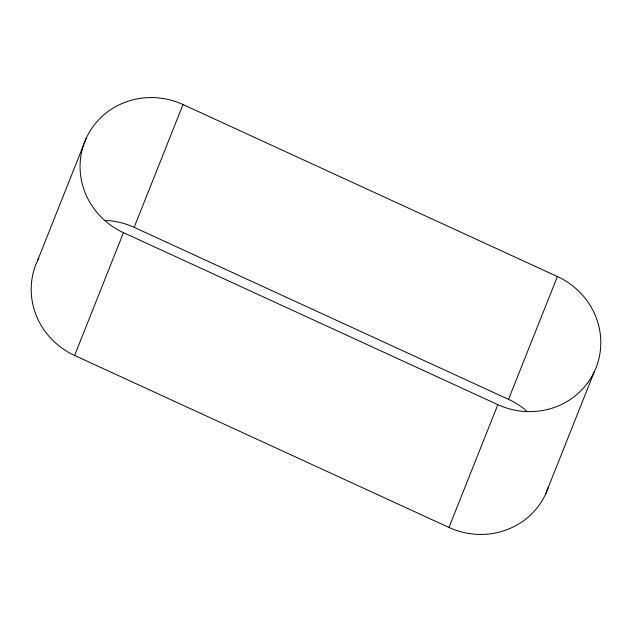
<?xml version="1.0" encoding="UTF-8"?>
<svg xmlns="http://www.w3.org/2000/svg" width="632" height="632" viewBox="0 0 632 632"><rect width="100%" height="100%" fill="white"/><g stroke="black" fill="none" stroke-linecap="round" stroke-linejoin="round"><path stroke-width="0.95" d="M37.525 260.684L86.394 137.887A73.581 70.618 21.7 0 1 183.019 104.549L557.392 276.547A73.581 70.618 21.7 0 1 594.475 371.316L545.606 494.113M548.473 486.885A73.581 70.618 21.7 0 1 448.981 527.451L74.608 355.453L123.477 232.647A73.581 70.618 21.7 0 1 86.394 137.887M105.339 220.426A73.581 70.618 21.7 0 1 134.15 227.354L183.019 104.549M448.981 527.451L497.85 404.646A73.581 70.618 21.7 0 0 594.475 371.316M526.274 410.697A73.581 70.618 21.7 0 0 508.523 399.353L557.392 276.547M134.15 227.354L508.523 399.353M123.477 232.647L497.85 404.646M74.608 355.453A73.581 70.618 21.7 0 1 38.805 258.085"/></g></svg>
